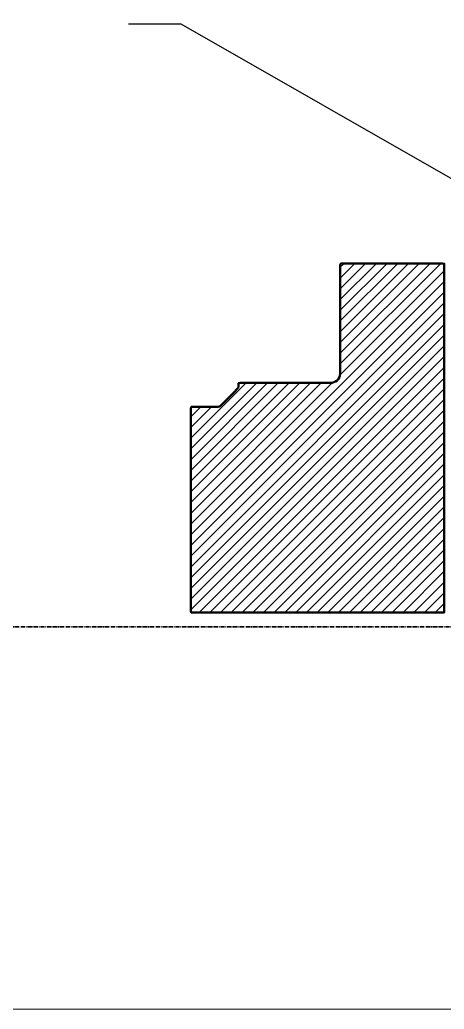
# Model space of a CAD drawing. Header units: millimetres. Extents: x 0 to 841, y 0 to 594.
# Drawn here: x 426.2 to 515, y 264 to 470.9 of the extents above; entities that cross this region are included whole.
import ezdxf

# ---------------------------------------------------------------- set-up
doc = ezdxf.new("R2010")
doc.units = ezdxf.units.MM
doc.header["$LTSCALE"] = 0.35
doc.linetypes.add('DASHDOT', pattern=[3.556, 2.54, -0.508, 0, -0.508])
doc.layers.add('09_РАЗМЕРЫ', color=7, linetype='Continuous')
for name, color, linetype, lineweight in [('20_ВИДИМЫЕ', 7, 'Continuous', 50), ('22_ТОНКИЕ', 7, 'Continuous', 18), ('23_ШТРИХОВКА', 7, 'Continuous', 18), ('26_РАЗЪЁМ', 7, 'DASHDOT', 35)]:
    doc.layers.add(name, color=color, linetype=linetype, lineweight=lineweight)

msp = doc.modelspace()

# ---------------------------------------------------------------- hatches: boundary and pattern name
at = {"layer": '23_ШТРИХОВКА'}
h = msp.add_hatch(dxfattribs=at)
h.set_pattern_fill('ANSI31', scale=0.5)
h.paths.add_polyline_path([(514.2, 347), (513.8, 347), (513.4, 347), (513, 347), (512.6, 347), (512.2, 347), (511.79, 347), (511.39, 347), (510.99, 347), (510.59, 347), (510.19, 347), (509.79, 347), (509.39, 347), (508.99, 347), (508.59, 347), (508.19, 347), (507.79, 347), (507.39, 347), (506.99, 347), (506.59, 347), (506.19, 347), (505.79, 347), (505.38, 347), (504.98, 347), (504.58, 347), (504.18, 347), (503.78, 347), (503.38, 347), (502.98, 347), (502.58, 347), (502.18, 347), (501.78, 347), (501.38, 347), (500.98, 347), (500.58, 347), (500.18, 347), (499.78, 347), (499.37, 347), (498.97, 347), (498.57, 347), (498.17, 347), (497.77, 347), (497.37, 347), (496.97, 347), (496.57, 347), (496.17, 347), (495.77, 347), (495.37, 347), (494.97, 347), (494.57, 347), (494.17, 347), (493.77, 347), (493.37, 347), (492.96, 347), (492.56, 347), (492.16, 347), (491.76, 347), (491.36, 347), (490.96, 347), (490.56, 347), (490.16, 347), (489.76, 347), (489.36, 347), (488.96, 347), (488.56, 347), (488.16, 347), (487.76, 347), (487.36, 347), (486.96, 347), (486.55, 347), (486.15, 347), (485.75, 347), (485.35, 347), (484.95, 347), (484.55, 347), (484.15, 347), (483.75, 347), (483.35, 347), (482.95, 347), (482.55, 347), (482.15, 347), (481.75, 347), (481.35, 347), (480.95, 347), (480.54, 347), (480.14, 347), (479.74, 347), (479.34, 347), (478.94, 347), (478.54, 347), (478.14, 347), (477.74, 347), (477.34, 347), (476.94, 347), (476.54, 347), (476.14, 347), (475.74, 347), (475.34, 347), (474.94, 347), (474.54, 347), (474.13, 347), (473.73, 347), (473.33, 347), (472.93, 347), (472.53, 347), (472.13, 347), (471.73, 347), (471.33, 347), (470.93, 347), (470.53, 347), (470.13, 347), (469.73, 347), (469.33, 347), (468.93, 347), (468.53, 347), (468.12, 347), (467.72, 347), (467.32, 347), (466.92, 347), (466.52, 347), (466.12, 347), (465.72, 347), (465.32, 347), (464.92, 347), (464.52, 347), (464.12, 347), (463.72, 347), (463.32, 347), (462.92, 347), (462.52, 347), (462.12, 347), (462, 347.29), (462, 347.69), (462, 348.09), (462, 348.49), (462, 348.89), (462, 349.29), (462, 349.69), (462, 350.09), (462, 350.49), (462, 350.89), (462, 351.29), (462, 351.69), (462, 352.09), (462, 352.49), (462, 352.89), (462, 353.29), (462, 353.7), (462, 354.1), (462, 354.5), (462, 354.9), (462, 355.3), (462, 355.7), (462, 356.1), (462, 356.5), (462, 356.9), (462, 357.3), (462, 357.7), (462, 358.1), (462, 358.5), (462, 358.9), (462, 359.3), (462, 359.71), (462, 360.11), (462, 360.51), (462, 360.91), (462, 361.31), (462, 361.71), (462, 362.11), (462, 362.51), (462, 362.91), (462, 363.31), (462, 363.71), (462, 364.11), (462, 364.51), (462, 364.91), (462, 365.31), (462, 365.71), (462, 366.12), (462, 366.52), (462, 366.92), (462, 367.32), (462, 367.72), (462, 368.12), (462, 368.52), (462, 368.92), (462, 369.32), (462, 369.72), (462, 370.12), (462, 370.52), (462, 370.92), (462, 371.32), (462, 371.72), (462, 372.13), (462, 372.53), (462, 372.93), (462, 373.33), (462, 373.73), (462, 374.13), (462, 374.53), (462, 374.93), (462, 375.33), (462, 375.73), (462, 376.13), (462, 376.53), (462, 376.93), (462, 377.33), (462, 377.73), (462, 378.13), (462, 378.54), (462, 378.94), (462, 379.34), (462, 379.74), (462, 380.14), (462, 380.54), (462, 380.94), (462, 381.34), (462, 381.74), (462, 382.14), (462, 382.54), (462, 382.94), (462, 383.34), (462, 383.74), (462, 384.14), (462, 384.55), (462, 384.95), (462, 385.35), (462, 385.75), (462, 386.15), (462, 386.55), (462, 386.95), (462, 387.35), (462, 387.75), (462, 388.15), (462, 388.55), (462, 388.95), (462, 389.35), (462, 389.75), (462.15, 390), (462.55, 390), (462.96, 390), (463.36, 390), (463.76, 390), (464.16, 390), (464.56, 390), (464.96, 390), (465.36, 390), (465.76, 390), (466.16, 390), (466.56, 390), (466.96, 390), (467.36, 390), (467.76, 390), (468.12, 390.12), (468.4, 390.4), (468.68, 390.68), (468.97, 390.97), (469.25, 391.25), (469.53, 391.53), (469.82, 391.82), (470.1, 392.1), (470.38, 392.38), (470.67, 392.67), (470.95, 392.95), (471.23, 393.23), (471.52, 393.52), (471.8, 393.8), (472, 394.12), (472, 394.52), (472, 394.92), (472.32, 395), (472.72, 395), (473.12, 395), (473.52, 395), (473.92, 395), (474.32, 395), (474.72, 395), (475.12, 395), (475.52, 395), (475.92, 395), (476.32, 395), (476.72, 395), (477.13, 395), (477.53, 395), (477.93, 395), (478.33, 395), (478.73, 395), (479.13, 395), (479.53, 395), (479.93, 395), (480.33, 395), (480.73, 395), (481.13, 395), (481.53, 395), (481.93, 395), (482.33, 395), (482.73, 395), (483.13, 395), (483.54, 395), (483.94, 395), (484.34, 395), (484.74, 395), (485.14, 395), (485.54, 395), (485.94, 395), (486.34, 395), (486.74, 395), (487.14, 395), (487.54, 395), (487.94, 395), (488.34, 395), (488.74, 395), (489.14, 395), (489.55, 395), (489.95, 395), (490.35, 395), (490.75, 395), (491.15, 395), (491.55, 395.02), (491.94, 395.12), (492.3, 395.29), (492.62, 395.53), (492.88, 395.82), (493.09, 396.17), (493.21, 396.55), (493.27, 396.94), (493.27, 397.35), (493.27, 397.75), (493.27, 398.15), (493.27, 398.55), (493.27, 398.95), (493.27, 399.35), (493.27, 399.75), (493.27, 400.15), (493.27, 400.55), (493.27, 400.95), (493.27, 401.35), (493.27, 401.75), (493.27, 402.15), (493.27, 402.55), (493.27, 402.95), (493.27, 403.35), (493.27, 403.76), (493.27, 404.16), (493.27, 404.56), (493.27, 404.96), (493.27, 405.36), (493.27, 405.76), (493.27, 406.16), (493.27, 406.56), (493.27, 406.96), (493.27, 407.36), (493.27, 407.76), (493.27, 408.16), (493.27, 408.56), (493.27, 408.96), (493.27, 409.36), (493.27, 409.77), (493.27, 410.17), (493.27, 410.57), (493.27, 410.97), (493.27, 411.37), (493.27, 411.77), (493.27, 412.17), (493.27, 412.57), (493.27, 412.97), (493.27, 413.37), (493.27, 413.77), (493.27, 414.17), (493.27, 414.57), (493.27, 414.97), (493.27, 415.37), (493.27, 415.77), (493.27, 416.18), (493.27, 416.58), (493.27, 416.98), (493.27, 417.38), (493.27, 417.78), (493.27, 418.18), (493.27, 418.58), (493.27, 418.98), (493.27, 419.38), (493.27, 419.78), (493.45, 420), (493.85, 420), (494.25, 420), (494.65, 420), (495.05, 420), (495.45, 420), (495.85, 420), (496.25, 420), (496.65, 420), (497.05, 420), (497.45, 420), (497.86, 420), (498.26, 420), (498.66, 420), (499.06, 420), (499.46, 420), (499.86, 420), (500.26, 420), (500.66, 420), (501.06, 420), (501.46, 420), (501.86, 420), (502.26, 420), (502.66, 420), (503.06, 420), (503.46, 420), (503.87, 420), (504.27, 420), (504.67, 420), (505.07, 420), (505.47, 420), (505.87, 420), (506.27, 420), (506.67, 420), (507.07, 420), (507.47, 420), (507.87, 420), (508.27, 420), (508.67, 420), (509.07, 420), (509.47, 420), (509.87, 420), (510.28, 420), (510.68, 420), (511.08, 420), (511.48, 420), (511.88, 420), (512.28, 420), (512.68, 420), (513.08, 420), (513.48, 420), (513.88, 420), (514.28, 420), (514.68, 420), (515, 419.92), (515, 419.52), (515, 419.12), (515, 418.71), (515, 418.31), (515, 417.91), (515, 417.51), (515, 417.11), (515, 416.71), (515, 416.31), (515, 415.91), (515, 415.51), (515, 415.11), (515, 414.71), (515, 414.31), (515, 413.91), (515, 413.51), (515, 413.11), (515, 412.71), (515, 412.3), (515, 411.9), (515, 411.5), (515, 411.1), (515, 410.7), (515, 410.3), (515, 409.9), (515, 409.5), (515, 409.1), (515, 408.7), (515, 408.3), (515, 407.9), (515, 407.5), (515, 407.1), (515, 406.7), (515, 406.29), (515, 405.89), (515, 405.49), (515, 405.09), (515, 404.69), (515, 404.29), (515, 403.89), (515, 403.49), (515, 403.09), (515, 402.69), (515, 402.29), (515, 401.89), (515, 401.49), (515, 401.09), (515, 400.69), (515, 400.29), (515, 399.88), (515, 399.48), (515, 399.08), (515, 398.68), (515, 398.28), (515, 397.88), (515, 397.48), (515, 397.08), (515, 396.68), (515, 396.28), (515, 395.88), (515, 395.48), (515, 395.08), (515, 394.68), (515, 394.28), (515, 393.88), (515, 393.47), (515, 393.07), (515, 392.67), (515, 392.27), (515, 391.87), (515, 391.47), (515, 391.07), (515, 390.67), (515, 390.27), (515, 389.87), (515, 389.47), (515, 389.07), (515, 388.67), (515, 388.27), (515, 387.87), (515, 387.46), (515, 387.06), (515, 386.66), (515, 386.26), (515, 385.86), (515, 385.46), (515, 385.06), (515, 384.66), (515, 384.26), (515, 383.86), (515, 383.46), (515, 383.06), (515, 382.66), (515, 382.26), (515, 381.86), (515, 381.46), (515, 381.05), (515, 380.65), (515, 380.25), (515, 379.85), (515, 379.45), (515, 379.05), (515, 378.65), (515, 378.25), (515, 377.85), (515, 377.45), (515, 377.05), (515, 376.65), (515, 376.25), (515, 375.85), (515, 375.45), (515, 375.04), (515, 374.64), (515, 374.24), (515, 373.84), (515, 373.44), (515, 373.04), (515, 372.64), (515, 372.24), (515, 371.84), (515, 371.44), (515, 371.04), (515, 370.64), (515, 370.24), (515, 369.84), (515, 369.44), (515, 369.04), (515, 368.63), (515, 368.23), (515, 367.83), (515, 367.43), (515, 367.03), (515, 366.63), (515, 366.23), (515, 365.83), (515, 365.43), (515, 365.03), (515, 364.63), (515, 364.23), (515, 363.83), (515, 363.43), (515, 363.03), (515, 362.63), (515, 362.22), (515, 361.82), (515, 361.42), (515, 361.02), (515, 360.62), (515, 360.22), (515, 359.82), (515, 359.42), (515, 359.02), (515, 358.62), (515, 358.22), (515, 357.82), (515, 357.42), (515, 357.02), (515, 356.62), (515, 356.21), (515, 355.81), (515, 355.41), (515, 355.01), (515, 354.61), (515, 354.21), (515, 353.81), (515, 353.41), (515, 353.01), (515, 352.61), (515, 352.21), (515, 351.81), (515, 351.41), (515, 351.01), (515, 350.61), (515, 350.21), (515, 349.8), (515, 349.4), (515, 349), (515, 348.6), (515, 348.2), (515, 347.8), (515, 347.4), (515, 347), (514.6, 347)])

# ---------------------------------------------------------------- linework, layer by layer
at = {"layer": '09_РАЗМЕРЫ'}
for p, q in [((460, 470), (449, 470)), ((530, 430), (460, 470))]:
    msp.add_line(p, q, dxfattribs=at)
at = {"layer": '20_ВИДИМЫЕ'}
msp.add_lwpolyline([(514.2, 347), (513.8, 347), (513.4, 347), (513, 347), (512.6, 347), (512.2, 347), (511.79, 347), (511.39, 347), (510.99, 347), (510.59, 347), (510.19, 347), (509.79, 347), (509.39, 347), (508.99, 347), (508.59, 347), (508.19, 347), (507.79, 347), (507.39, 347), (506.99, 347), (506.59, 347), (506.19, 347), (505.79, 347), (505.38, 347), (504.98, 347), (504.58, 347), (504.18, 347), (503.78, 347), (503.38, 347), (502.98, 347), (502.58, 347), (502.18, 347), (501.78, 347), (501.38, 347), (500.98, 347), (500.58, 347), (500.18, 347), (499.78, 347), (499.37, 347), (498.97, 347), (498.57, 347), (498.17, 347), (497.77, 347), (497.37, 347), (496.97, 347), (496.57, 347), (496.17, 347), (495.77, 347), (495.37, 347), (494.97, 347), (494.57, 347), (494.17, 347), (493.77, 347), (493.37, 347), (492.96, 347), (492.56, 347), (492.16, 347), (491.76, 347), (491.36, 347), (490.96, 347), (490.56, 347), (490.16, 347), (489.76, 347), (489.36, 347), (488.96, 347), (488.56, 347), (488.16, 347), (487.76, 347), (487.36, 347), (486.96, 347), (486.55, 347), (486.15, 347), (485.75, 347), (485.35, 347), (484.95, 347), (484.55, 347), (484.15, 347), (483.75, 347), (483.35, 347), (482.95, 347), (482.55, 347), (482.15, 347), (481.75, 347), (481.35, 347), (480.95, 347), (480.54, 347), (480.14, 347), (479.74, 347), (479.34, 347), (478.94, 347), (478.54, 347), (478.14, 347), (477.74, 347), (477.34, 347), (476.94, 347), (476.54, 347), (476.14, 347), (475.74, 347), (475.34, 347), (474.94, 347), (474.54, 347), (474.13, 347), (473.73, 347), (473.33, 347), (472.93, 347), (472.53, 347), (472.13, 347), (471.73, 347), (471.33, 347), (470.93, 347), (470.53, 347), (470.13, 347), (469.73, 347), (469.33, 347), (468.93, 347), (468.53, 347), (468.12, 347), (467.72, 347), (467.32, 347), (466.92, 347), (466.52, 347), (466.12, 347), (465.72, 347), (465.32, 347), (464.92, 347), (464.52, 347), (464.12, 347), (463.72, 347), (463.32, 347), (462.92, 347), (462.52, 347), (462.12, 347), (462, 347.29), (462, 347.69), (462, 348.09), (462, 348.49), (462, 348.89), (462, 349.29), (462, 349.69), (462, 350.09), (462, 350.49), (462, 350.89), (462, 351.29), (462, 351.69), (462, 352.09), (462, 352.49), (462, 352.89), (462, 353.29), (462, 353.7), (462, 354.1), (462, 354.5), (462, 354.9), (462, 355.3), (462, 355.7), (462, 356.1), (462, 356.5), (462, 356.9), (462, 357.3), (462, 357.7), (462, 358.1), (462, 358.5), (462, 358.9), (462, 359.3), (462, 359.71), (462, 360.11), (462, 360.51), (462, 360.91), (462, 361.31), (462, 361.71), (462, 362.11), (462, 362.51), (462, 362.91), (462, 363.31), (462, 363.71), (462, 364.11), (462, 364.51), (462, 364.91), (462, 365.31), (462, 365.71), (462, 366.12), (462, 366.52), (462, 366.92), (462, 367.32), (462, 367.72), (462, 368.12), (462, 368.52), (462, 368.92), (462, 369.32), (462, 369.72), (462, 370.12), (462, 370.52), (462, 370.92), (462, 371.32), (462, 371.72), (462, 372.13), (462, 372.53), (462, 372.93), (462, 373.33), (462, 373.73), (462, 374.13), (462, 374.53), (462, 374.93), (462, 375.33), (462, 375.73), (462, 376.13), (462, 376.53), (462, 376.93), (462, 377.33), (462, 377.73), (462, 378.13), (462, 378.54), (462, 378.94), (462, 379.34), (462, 379.74), (462, 380.14), (462, 380.54), (462, 380.94), (462, 381.34), (462, 381.74), (462, 382.14), (462, 382.54), (462, 382.94), (462, 383.34), (462, 383.74), (462, 384.14), (462, 384.55), (462, 384.95), (462, 385.35), (462, 385.75), (462, 386.15), (462, 386.55), (462, 386.95), (462, 387.35), (462, 387.75), (462, 388.15), (462, 388.55), (462, 388.95), (462, 389.35), (462, 389.75), (462.15, 390), (462.55, 390), (462.96, 390), (463.36, 390), (463.76, 390), (464.16, 390), (464.56, 390), (464.96, 390), (465.36, 390), (465.76, 390), (466.16, 390), (466.56, 390), (466.96, 390), (467.36, 390), (467.76, 390), (468.12, 390.12), (468.4, 390.4), (468.68, 390.68), (468.97, 390.97), (469.25, 391.25), (469.53, 391.53), (469.82, 391.82), (470.1, 392.1), (470.38, 392.38), (470.67, 392.67), (470.95, 392.95), (471.23, 393.23), (471.52, 393.52), (471.8, 393.8), (472, 394.12), (472, 394.52), (472, 394.92), (472.32, 395), (472.72, 395), (473.12, 395), (473.52, 395), (473.92, 395), (474.32, 395), (474.72, 395), (475.12, 395), (475.52, 395), (475.92, 395), (476.32, 395), (476.72, 395), (477.13, 395), (477.53, 395), (477.93, 395), (478.33, 395), (478.73, 395), (479.13, 395), (479.53, 395), (479.93, 395), (480.33, 395), (480.73, 395), (481.13, 395), (481.53, 395), (481.93, 395), (482.33, 395), (482.73, 395), (483.13, 395), (483.54, 395), (483.94, 395), (484.34, 395), (484.74, 395), (485.14, 395), (485.54, 395), (485.94, 395), (486.34, 395), (486.74, 395), (487.14, 395), (487.54, 395), (487.94, 395), (488.34, 395), (488.74, 395), (489.14, 395), (489.55, 395), (489.95, 395), (490.35, 395), (490.75, 395), (491.15, 395), (491.55, 395.02), (491.94, 395.12), (492.3, 395.29), (492.62, 395.53), (492.88, 395.82), (493.09, 396.17), (493.21, 396.55), (493.27, 396.94), (493.27, 397.35), (493.27, 397.75), (493.27, 398.15), (493.27, 398.55), (493.27, 398.95), (493.27, 399.35), (493.27, 399.75), (493.27, 400.15), (493.27, 400.55), (493.27, 400.95), (493.27, 401.35), (493.27, 401.75), (493.27, 402.15), (493.27, 402.55), (493.27, 402.95), (493.27, 403.35), (493.27, 403.76), (493.27, 404.16), (493.27, 404.56), (493.27, 404.96), (493.27, 405.36), (493.27, 405.76), (493.27, 406.16), (493.27, 406.56), (493.27, 406.96), (493.27, 407.36), (493.27, 407.76), (493.27, 408.16), (493.27, 408.56), (493.27, 408.96), (493.27, 409.36), (493.27, 409.77), (493.27, 410.17), (493.27, 410.57), (493.27, 410.97), (493.27, 411.37), (493.27, 411.77), (493.27, 412.17), (493.27, 412.57), (493.27, 412.97), (493.27, 413.37), (493.27, 413.77), (493.27, 414.17), (493.27, 414.57), (493.27, 414.97), (493.27, 415.37), (493.27, 415.77), (493.27, 416.18), (493.27, 416.58), (493.27, 416.98), (493.27, 417.38), (493.27, 417.78), (493.27, 418.18), (493.27, 418.58), (493.27, 418.98), (493.27, 419.38), (493.27, 419.78), (493.45, 420), (493.85, 420), (494.25, 420), (494.65, 420), (495.05, 420), (495.45, 420), (495.85, 420), (496.25, 420), (496.65, 420), (497.05, 420), (497.45, 420), (497.86, 420), (498.26, 420), (498.66, 420), (499.06, 420), (499.46, 420), (499.86, 420), (500.26, 420), (500.66, 420), (501.06, 420), (501.46, 420), (501.86, 420), (502.26, 420), (502.66, 420), (503.06, 420), (503.46, 420), (503.87, 420), (504.27, 420), (504.67, 420), (505.07, 420), (505.47, 420), (505.87, 420), (506.27, 420), (506.67, 420), (507.07, 420), (507.47, 420), (507.87, 420), (508.27, 420), (508.67, 420), (509.07, 420), (509.47, 420), (509.87, 420), (510.28, 420), (510.68, 420), (511.08, 420), (511.48, 420), (511.88, 420), (512.28, 420), (512.68, 420), (513.08, 420), (513.48, 420), (513.88, 420), (514.28, 420), (514.68, 420), (515, 419.92), (515, 419.52), (515, 419.12), (515, 418.71), (515, 418.31), (515, 417.91), (515, 417.51), (515, 417.11), (515, 416.71), (515, 416.31), (515, 415.91), (515, 415.51), (515, 415.11), (515, 414.71), (515, 414.31), (515, 413.91), (515, 413.51), (515, 413.11), (515, 412.71), (515, 412.3), (515, 411.9), (515, 411.5), (515, 411.1), (515, 410.7), (515, 410.3), (515, 409.9), (515, 409.5), (515, 409.1), (515, 408.7), (515, 408.3), (515, 407.9), (515, 407.5), (515, 407.1), (515, 406.7), (515, 406.29), (515, 405.89), (515, 405.49), (515, 405.09), (515, 404.69), (515, 404.29), (515, 403.89), (515, 403.49), (515, 403.09), (515, 402.69), (515, 402.29), (515, 401.89), (515, 401.49), (515, 401.09), (515, 400.69), (515, 400.29), (515, 399.88), (515, 399.48), (515, 399.08), (515, 398.68), (515, 398.28), (515, 397.88), (515, 397.48), (515, 397.08), (515, 396.68), (515, 396.28), (515, 395.88), (515, 395.48), (515, 395.08), (515, 394.68), (515, 394.28), (515, 393.88), (515, 393.47), (515, 393.07), (515, 392.67), (515, 392.27), (515, 391.87), (515, 391.47), (515, 391.07), (515, 390.67), (515, 390.27), (515, 389.87), (515, 389.47), (515, 389.07), (515, 388.67), (515, 388.27), (515, 387.87), (515, 387.46), (515, 387.06), (515, 386.66), (515, 386.26), (515, 385.86), (515, 385.46), (515, 385.06), (515, 384.66), (515, 384.26), (515, 383.86), (515, 383.46), (515, 383.06), (515, 382.66), (515, 382.26), (515, 381.86), (515, 381.46), (515, 381.05), (515, 380.65), (515, 380.25), (515, 379.85), (515, 379.45), (515, 379.05), (515, 378.65), (515, 378.25), (515, 377.85), (515, 377.45), (515, 377.05), (515, 376.65), (515, 376.25), (515, 375.85), (515, 375.45), (515, 375.04), (515, 374.64), (515, 374.24), (515, 373.84), (515, 373.44), (515, 373.04), (515, 372.64), (515, 372.24), (515, 371.84), (515, 371.44), (515, 371.04), (515, 370.64), (515, 370.24), (515, 369.84), (515, 369.44), (515, 369.04), (515, 368.63), (515, 368.23), (515, 367.83), (515, 367.43), (515, 367.03), (515, 366.63), (515, 366.23), (515, 365.83), (515, 365.43), (515, 365.03), (515, 364.63), (515, 364.23), (515, 363.83), (515, 363.43), (515, 363.03), (515, 362.63), (515, 362.22), (515, 361.82), (515, 361.42), (515, 361.02), (515, 360.62), (515, 360.22), (515, 359.82), (515, 359.42), (515, 359.02), (515, 358.62), (515, 358.22), (515, 357.82), (515, 357.42), (515, 357.02), (515, 356.62), (515, 356.21), (515, 355.81), (515, 355.41), (515, 355.01), (515, 354.61), (515, 354.21), (515, 353.81), (515, 353.41), (515, 353.01), (515, 352.61), (515, 352.21), (515, 351.81), (515, 351.41), (515, 351.01), (515, 350.61), (515, 350.21), (515, 349.8), (515, 349.4), (515, 349), (515, 348.6), (515, 348.2), (515, 347.8), (515, 347.4), (515, 347), (514.6, 347), (514.2, 347)], close=True, dxfattribs=at)
at = {"layer": '22_ТОНКИЕ'}
for points in [[(420, 264), (640, 264), (640, 504), (420, 504)], [(494.07, 420), (494.47, 420), (494.87, 420), (495.27, 420), (495.67, 420), (496.07, 420), (496.47, 420), (496.87, 420), (497.27, 420), (497.67, 420), (498.07, 420), (498.48, 420), (498.88, 420), (499.28, 420), (499.68, 420), (500.08, 420), (500.48, 420), (500.88, 420), (501.28, 420), (501.68, 420), (502.08, 420), (502.48, 420), (502.88, 420), (503.28, 420), (503.68, 420), (504.08, 420), (504.48, 420), (504.89, 420), (505.29, 420), (505.69, 420), (506.09, 420), (506.49, 420), (506.89, 420), (507.29, 420), (507.69, 420), (508.09, 420), (508.49, 420), (508.89, 420), (509.29, 420), (509.69, 420), (510.09, 420), (510.49, 420), (510.89, 420), (511.3, 420), (511.7, 420), (512.1, 420), (512.5, 420), (512.9, 420), (513.3, 420), (513.7, 420), (514.1, 420), (514.5, 420), (514.9, 420), (515, 419.7), (515, 419.3), (515, 418.9), (515, 418.5), (515, 418.1), (515, 417.69), (515, 417.29), (515, 416.89), (515, 416.49), (515, 416.09), (515, 415.69), (515, 415.29), (515, 414.89), (515, 414.49), (515, 414.09), (515, 413.69), (515, 413.29), (515, 412.89), (515, 412.49), (515, 412.09), (515, 411.69), (515, 411.28), (515, 410.88), (515, 410.48), (515, 410.08), (515, 409.68), (515, 409.28), (515, 408.88), (515, 408.48), (515, 408.08), (515, 407.68), (515, 407.28), (515, 406.88), (515, 406.48), (515, 406.08), (515, 405.68), (515, 405.27), (515, 404.87), (515, 404.47), (515, 404.07), (515, 403.67), (515, 403.27), (515, 402.87), (515, 402.47), (515, 402.07), (515, 401.67), (515, 401.27), (515, 400.87), (515, 400.47), (515, 400.07), (515, 399.67), (515, 399.27), (515, 398.86), (515, 398.46), (515, 398.06), (515, 397.66), (515, 397.26), (515, 396.86), (515, 396.46), (515, 396.06), (515, 395.66), (515, 395.26), (515, 394.86), (515, 394.46), (515, 394.06), (515, 393.66), (515, 393.26), (515, 392.86), (515, 392.45), (515, 392.05), (515, 391.65), (515, 391.25), (515, 390.85), (515, 390.45), (515, 390.05), (515, 389.65), (515, 389.25), (515, 388.85), (515, 388.45), (515, 388.05), (515, 387.65), (515, 387.25), (515, 386.85), (515, 386.44), (515, 386.04), (515, 385.64), (515, 385.24), (515, 384.84), (515, 384.44), (515, 384.04), (515, 383.64), (515, 383.24), (515, 382.84), (515, 382.44), (515, 382.04), (515, 381.64), (515, 381.24), (515, 380.84), (515, 380.44), (515, 380.03), (515, 379.63), (515, 379.23), (515, 378.83), (515, 378.43), (515, 378.03), (515, 377.63), (515, 377.23), (515, 376.83), (515, 376.43), (515, 376.03), (515, 375.63), (515, 375.23), (515, 374.83), (515, 374.43), (515, 374.02), (515, 373.62), (515, 373.22), (515, 372.82), (515, 372.42), (515, 372.02), (515, 371.62), (515, 371.22), (515, 370.82), (515, 370.42), (515, 370.02), (515, 369.62), (515, 369.22), (515, 368.82), (515, 368.42), (515, 368.02), (515, 367.61), (515, 367.21), (515, 366.81), (515, 366.41), (515, 366.01), (515, 365.61), (515, 365.21), (515, 364.81), (515, 364.41), (515, 364.01), (515, 363.61), (515, 363.21), (515, 362.81), (515, 362.41), (515, 362.01), (515, 361.6), (515, 361.2), (515, 360.8), (515, 360.4), (515, 360), (515, 359.6), (515, 359.2), (515, 358.8), (515, 358.4), (515, 358), (515, 357.6), (515, 357.2), (515, 356.8), (515, 356.4), (515, 356), (515, 355.6), (515, 355.19), (515, 354.79), (515, 354.39), (515, 353.99), (515, 353.59), (515, 353.19), (515, 352.79), (515, 352.39), (515, 351.99), (515, 351.59), (515, 351.19), (515, 350.79), (515, 350.39), (515, 349.99), (515, 349.59), (515, 349.19), (515, 348.78), (515, 348.38), (515, 347.98), (515, 347.58), (515, 347.18), (514.78, 347), (514.38, 347), (513.98, 347), (513.58, 347), (513.18, 347), (512.78, 347), (512.38, 347), (511.98, 347), (511.58, 347), (511.18, 347), (510.77, 347), (510.37, 347), (509.97, 347), (509.57, 347), (509.17, 347), (508.77, 347), (508.37, 347), (507.97, 347), (507.57, 347), (507.17, 347), (506.77, 347), (506.37, 347), (505.97, 347), (505.57, 347), (505.17, 347), (504.77, 347), (504.36, 347), (503.96, 347), (503.56, 347), (503.16, 347), (502.76, 347), (502.36, 347), (501.96, 347), (501.56, 347), (501.16, 347), (500.76, 347), (500.36, 347), (499.96, 347), (499.56, 347), (499.16, 347), (498.76, 347), (498.35, 347), (497.95, 347), (497.55, 347), (497.15, 347), (496.75, 347), (496.35, 347), (495.95, 347), (495.55, 347), (495.15, 347), (494.75, 347), (494.35, 347), (493.95, 347), (493.55, 347), (493.15, 347), (492.75, 347), (492.35, 347), (491.94, 347), (491.54, 347), (491.14, 347), (490.74, 347), (490.34, 347), (489.94, 347), (489.54, 347), (489.14, 347), (488.74, 347), (488.34, 347), (487.94, 347), (487.54, 347), (487.14, 347), (486.74, 347), (486.34, 347), (485.94, 347), (485.53, 347), (485.13, 347), (484.73, 347), (484.33, 347), (483.93, 347), (483.53, 347), (483.13, 347), (482.73, 347), (482.33, 347), (481.93, 347), (481.53, 347), (481.13, 347), (480.73, 347), (480.33, 347), (479.93, 347), (479.52, 347), (479.12, 347), (478.72, 347), (478.32, 347), (477.92, 347), (477.52, 347), (477.12, 347), (476.72, 347), (476.32, 347), (475.92, 347), (475.52, 347), (475.12, 347), (474.72, 347), (474.32, 347), (473.92, 347), (473.52, 347), (473.11, 347), (472.71, 347), (472.31, 347), (471.91, 347), (471.51, 347), (471.11, 347), (470.71, 347), (470.31, 347), (469.91, 347), (469.51, 347), (469.11, 347), (468.71, 347), (468.31, 347), (467.91, 347), (467.51, 347), (467.1, 347), (466.7, 347), (466.3, 347), (465.9, 347), (465.5, 347), (465.1, 347), (464.7, 347), (464.3, 347), (463.9, 347), (463.5, 347), (463.1, 347), (462.7, 347), (462.3, 347), (462, 347.1), (462, 347.5), (462, 347.9), (462, 348.31), (462, 348.71), (462, 349.11), (462, 349.51), (462, 349.91), (462, 350.31), (462, 350.71), (462, 351.11), (462, 351.51), (462, 351.91), (462, 352.31), (462, 352.71), (462, 353.11), (462, 353.51), (462, 353.91), (462, 354.32), (462, 354.72), (462, 355.12), (462, 355.52), (462, 355.92), (462, 356.32), (462, 356.72), (462, 357.12), (462, 357.52), (462, 357.92), (462, 358.32), (462, 358.72), (462, 359.12), (462, 359.52), (462, 359.92), (462, 360.32), (462, 360.73), (462, 361.13), (462, 361.53), (462, 361.93), (462, 362.33), (462, 362.73), (462, 363.13), (462, 363.53), (462, 363.93), (462, 364.33), (462, 364.73), (462, 365.13), (462, 365.53), (462, 365.93), (462, 366.33), (462, 366.73), (462, 367.14), (462, 367.54), (462, 367.94), (462, 368.34), (462, 368.74), (462, 369.14), (462, 369.54), (462, 369.94), (462, 370.34), (462, 370.74), (462, 371.14), (462, 371.54), (462, 371.94), (462, 372.34), (462, 372.74), (462, 373.15), (462, 373.55), (462, 373.95), (462, 374.35), (462, 374.75), (462, 375.15), (462, 375.55), (462, 375.95), (462, 376.35), (462, 376.75), (462, 377.15), (462, 377.55), (462, 377.95), (462, 378.35), (462, 378.75), (462, 379.15), (462, 379.56), (462, 379.96), (462, 380.36), (462, 380.76), (462, 381.16), (462, 381.56), (462, 381.96), (462, 382.36), (462, 382.76), (462, 383.16), (462, 383.56), (462, 383.96), (462, 384.36), (462, 384.76), (462, 385.16), (462, 385.57), (462, 385.97), (462, 386.37), (462, 386.77), (462, 387.17), (462, 387.57), (462, 387.97), (462, 388.37), (462, 388.77), (462, 389.17), (462, 389.57), (462, 389.97), (462.37, 390), (462.77, 390), (463.17, 390), (463.57, 390), (463.98, 390), (464.38, 390), (464.78, 390), (465.18, 390), (465.58, 390), (465.98, 390), (466.38, 390), (466.78, 390), (467.18, 390), (467.58, 390), (467.98, 390), (468.27, 390.27), (468.55, 390.55), (468.84, 390.84), (469.12, 391.12), (469.4, 391.4), (469.69, 391.69), (469.97, 391.97), (470.25, 392.25), (470.54, 392.54), (470.82, 392.82), (471.1, 393.1), (471.39, 393.39), (471.67, 393.67), (471.95, 393.95), (472, 394.33), (472, 394.74), (472.14, 395), (472.54, 395), (472.94, 395), (473.34, 395), (473.74, 395), (474.14, 395), (474.54, 395), (474.94, 395), (475.34, 395), (475.74, 395), (476.14, 395), (476.54, 395), (476.94, 395), (477.34, 395), (477.74, 395), (478.15, 395), (478.55, 395), (478.95, 395), (479.35, 395), (479.75, 395), (480.15, 395), (480.55, 395), (480.95, 395), (481.35, 395), (481.75, 395), (482.15, 395), (482.55, 395), (482.95, 395), (483.35, 395), (483.75, 395), (484.16, 395), (484.56, 395), (484.96, 395), (485.36, 395), (485.76, 395), (486.16, 395), (486.56, 395), (486.96, 395), (487.36, 395), (487.76, 395), (488.16, 395), (488.56, 395), (488.96, 395), (489.36, 395), (489.76, 395), (490.16, 395), (490.57, 395), (490.97, 395), (491.37, 395), (491.76, 395.06), (492.14, 395.2), (492.48, 395.41), (492.77, 395.68), (493, 396.01), (493.17, 396.37), (493.25, 396.76), (493.27, 397.16), (493.27, 397.56), (493.27, 397.96), (493.27, 398.37), (493.27, 398.77), (493.27, 399.17), (493.27, 399.57), (493.27, 399.97), (493.27, 400.37), (493.27, 400.77), (493.27, 401.17), (493.27, 401.57), (493.27, 401.97), (493.27, 402.37), (493.27, 402.77), (493.27, 403.17), (493.27, 403.57), (493.27, 403.97), (493.27, 404.37), (493.27, 404.78), (493.27, 405.18), (493.27, 405.58), (493.27, 405.98), (493.27, 406.38), (493.27, 406.78), (493.27, 407.18), (493.27, 407.58), (493.27, 407.98), (493.27, 408.38), (493.27, 408.78), (493.27, 409.18), (493.27, 409.58), (493.27, 409.98), (493.27, 410.38), (493.27, 410.79), (493.27, 411.19), (493.27, 411.59), (493.27, 411.99), (493.27, 412.39), (493.27, 412.79), (493.27, 413.19), (493.27, 413.59), (493.27, 413.99), (493.27, 414.39), (493.27, 414.79), (493.27, 415.19), (493.27, 415.59), (493.27, 415.99), (493.27, 416.39), (493.27, 416.79), (493.27, 417.2), (493.27, 417.6), (493.27, 418), (493.27, 418.4), (493.27, 418.8), (493.27, 419.2), (493.27, 419.6), (493.27, 420), (493.67, 420), (494.07, 420)]]:
    msp.add_lwpolyline(points, close=True, dxfattribs=at)
at = {"layer": '26_РАЗЪЁМ'}
msp.add_line((405, 344), (650, 344), dxfattribs=at)

doc.saveas('drawing.dxf')
